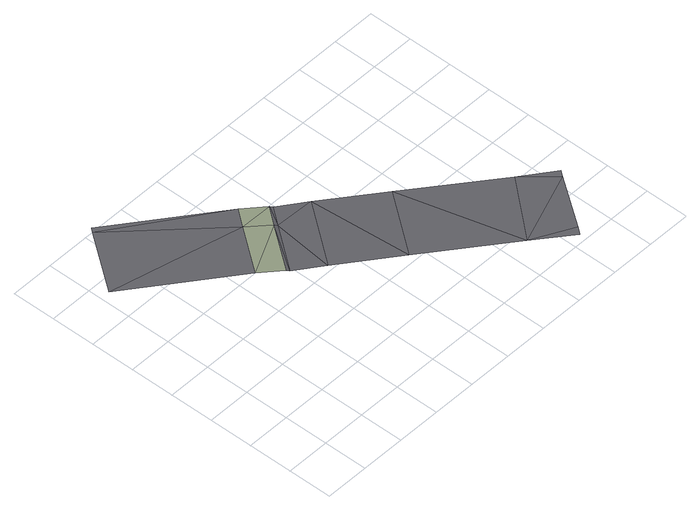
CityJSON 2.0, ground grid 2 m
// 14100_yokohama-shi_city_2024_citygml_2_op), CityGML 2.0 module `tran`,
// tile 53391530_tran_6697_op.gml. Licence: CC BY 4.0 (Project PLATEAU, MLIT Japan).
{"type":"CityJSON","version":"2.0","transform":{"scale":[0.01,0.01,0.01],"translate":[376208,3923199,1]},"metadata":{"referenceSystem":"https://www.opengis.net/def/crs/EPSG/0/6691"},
"CityObjects":{
"road1":{"type":"Road","attributes":{"function":"1020"},"geometry":[{"type":"MultiSurface","lod":"3","boundaries":[[[0,1,2]],[[2,3,0]],[[1,4,2]],[[0,5,1]],[[5,6,1]],[[5,7,6]],[[7,8,6]],[[7,9,8]],[[7,10,11]],[[11,9,7]],[[9,12,8]],[[13,14,2]],[[2,4,13]],[[14,3,2]],[[14,15,3]],[[16,17,18]],[[18,19,16]],[[16,20,17]],[[20,21,17]],[[13,18,17]],[[17,14,13]],[[17,21,14]],[[21,15,14]]],"semantics":{"surfaces":[{"type":"TrafficArea","function":"1020"},{"type":"TrafficArea","function":"2000"},{"type":"AuxiliaryTrafficArea","function":"5000"}],"values":[0,0,0,0,0,0,0,0,0,0,0,1,1,1,1,1,1,1,1,2,2,2,2]}}]}
},
"vertices":[
[690,613,47],[902,891,41],[725,898,39],[574,700,44],[787,978,38],[937,426,43],[1149,704,36],[1297,153,36],[1522,421,27],[1645,287,28],[1459,30,32],[1482,62,32],[1664,313,27],[775,988,43],[713,907,45],[562,709,49],[216,1379,57],[618,981,55],[679,1060,53],[232,1399,57],[22,1119,60],[466,782,58]
]}
